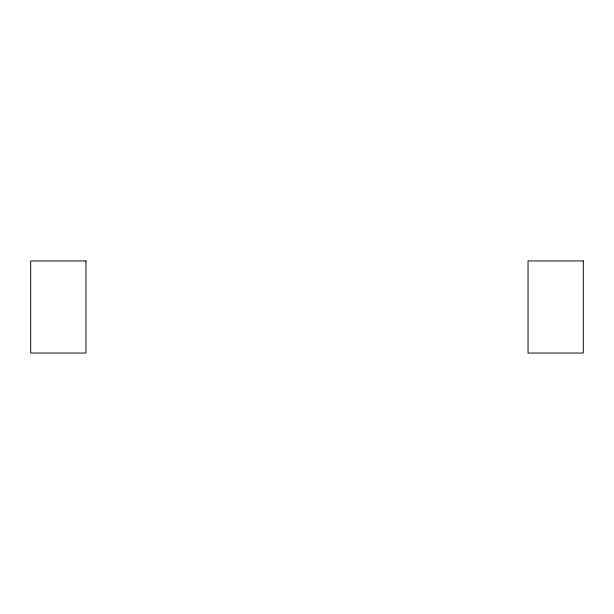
<?xml version="1.0" encoding="UTF-8"?>
<svg xmlns="http://www.w3.org/2000/svg" width="614" height="614" viewBox="0 0 614 614"><rect width="100%" height="100%" fill="white"/><g stroke="black" fill="none" stroke-linecap="round" stroke-linejoin="round"><path stroke-width="0.92" d="M85.96 260.95L30.7 260.95L30.7 353.05L85.96 353.05L85.96 260.95M583.3 260.95L528.04 260.95L528.04 353.05L583.3 353.05L583.3 260.95"/></g></svg>
